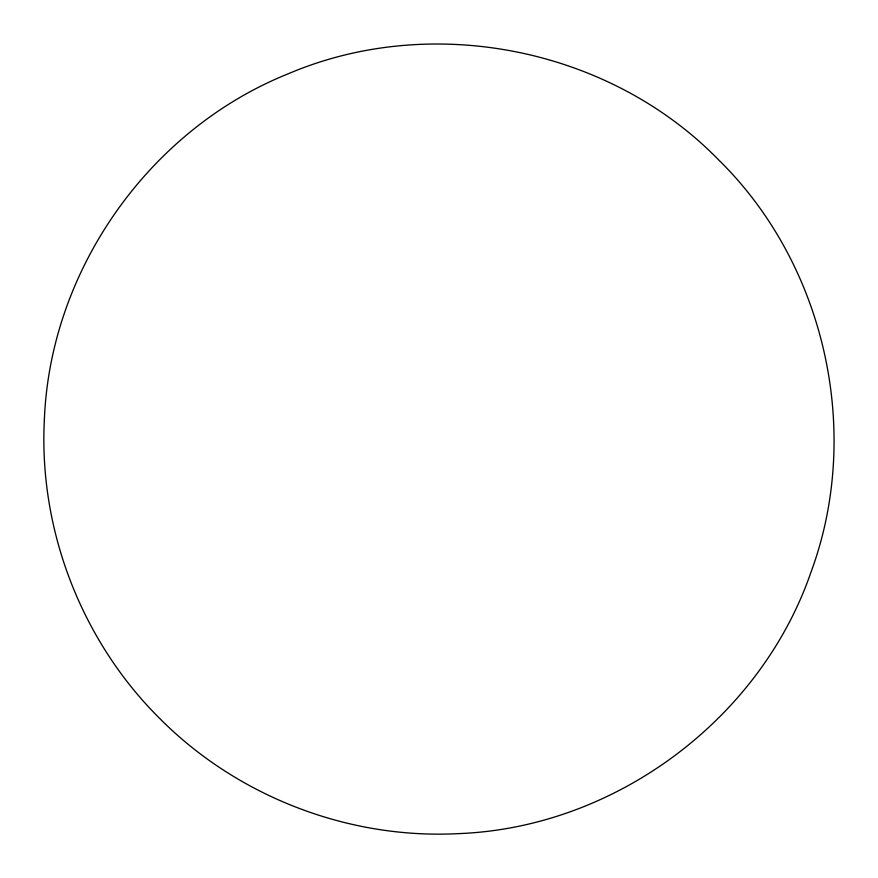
<?xml version="1.0" encoding="UTF-8"?>
<svg xmlns="http://www.w3.org/2000/svg" width="878" height="878" viewBox="0 0 878 878"><rect width="100%" height="100%" fill="white"/><g stroke="black" fill="none" stroke-linecap="round" stroke-linejoin="round"><path stroke-width="1.32" d="M44.372 419.618C38.555 529.566 81.467 640.808 159.62 718.38C237.17 796.511 348.368 839.423 458.294 833.628L458.36 833.628C614.501 827.789 760.096 719.828 811.009 572.105C862.844 431.8 825.232 264.289 718.38 159.62C609.2 47.862 431.438 12.501 287.797 73.972C149.03 129.779 50.178 270.15 44.372 419.618"/></g></svg>
